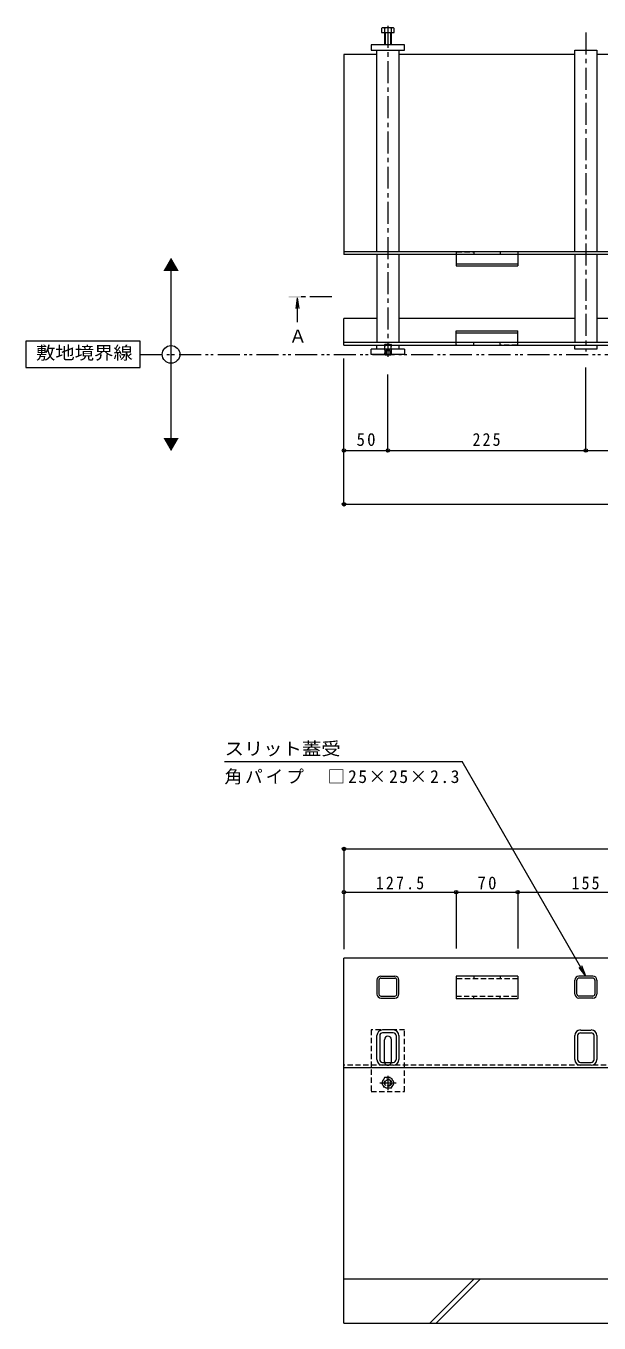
# Model space of a CAD drawing. Units: millimetres at full size, sheet at 1:5. Extents: x -1680 to 1949, y -1318 to 1367.
# Drawn here: x -1680 to -1028, y -840 to 635 of the extents above; entities that cross this region are included whole.
import ezdxf
from ezdxf.enums import TextEntityAlignment as Align

# ---------------------------------------------------------------- set-up
doc = ezdxf.new("R2010")
doc.units = ezdxf.units.MM
doc.header["$LTSCALE"] = 5
doc.header["$PDMODE"] = 32
doc.header["$PDSIZE"] = 4
for name, pattern in [('CHAIN1', [8, 5, -1, 1, -1]), ('DASHED1', [1.8, 1.2, -0.6]), ('DOUBLE_CHAIN1', [8.8, 5, -1, 0.6, -0.6, 0.6, -1])]:
    doc.linetypes.add(name, pattern=pattern)
for name, color, linetype, lineweight in [('4-0_OUTLINE-0', 7, 'Continuous', 9), ('4-3_A_床ライン引きB', 7, 'DASHED1', 9), ('4-4_0108_天井情報・�', 7, 'Continuous', 9), ('4-5_0055_アルミ建具_', 7, 'Continuous', 9), ('4-F_10ﾎﾞﾙﾄ__1', 6, 'Continuous', 5)]:
    doc.layers.add(name, color=color, linetype=linetype, lineweight=lineweight)
doc.styles.add('ＭＳ ゴシック', font='')
doc.styles.get('ＭＳ ゴシック').set_extended_font_data('MS Gothic')

msp = doc.modelspace()

# ---------------------------------------------------------------- linework, layer by layer
at = {"layer": '4-0_OUTLINE-0', "color": 4, "linetype": 'CHAIN1'}
for p, q in [((-1268.405, 634.994), (-1268.405, 258.865)), ((-1043.405, 627.517), (-1043.405, 264.947))]:
    msp.add_line(p, q, dxfattribs=at)
at = {"layer": '4-0_OUTLINE-0', "color": 2}
for p, q in [((-1275.605, 632.217), (-1275.605, 627.517)), ((-1275.605, 627.517), (-1261.205, 627.517)), ((-1262.541, 632.817), (-1273.741, 632.817)), ((-1272.405, 632.217), (-1272.405, 613.517)), ((-1271.705, 627.517), (-1271.705, 613.517)), ((-1265.105, 613.517), (-1265.105, 627.517)), ((-1264.405, 613.517), (-1264.405, 632.217)), ((-1261.205, 627.517), (-1261.205, 632.217)), ((-1271.705, 261.001), (-1272.221, 261.517)), ((-1271.705, 261.517), (-1271.705, 261.001)), ((-1271.705, 261.001), (-1265.105, 261.001)), ((-1265.105, 261.517), (-1265.105, 261.001)), ((-1264.589, 261.517), (-1265.105, 261.001))]:
    msp.add_line(p, q, dxfattribs=at)
at = {"layer": '4-0_OUTLINE-0'}
for p, q in [((-1287.405, 613.517), (-1287.405, 607.517)), ((-1249.405, 613.517), (-1287.405, 613.517)), ((-1287.405, 607.517), (-1249.405, 607.517)), ((-1280.905, 378.417), (-1280.905, 607.517)), ((-1255.905, 607.517), (-1255.905, 378.417)), ((-1249.405, 607.517), (-1249.405, 613.517)), ((-1055.905, 378.417), (-1055.905, 607.517)), ((-1055.905, 607.517), (-1030.905, 607.517)), ((-1030.905, 607.517), (-1030.905, 378.417)), ((-1318.405, 602.517), (-1318.405, 375.217)), ((-1280.905, 602.517), (-1318.405, 602.517)), ((-1055.905, 602.517), (-1255.905, 602.517)), ((-830.905, 602.517), (-1030.905, 602.517)), ((-318.405, 375.217), (-1318.405, 375.217)), ((-1280.905, 375.217), (-1280.905, 275.217)), ((-1255.905, 375.217), (-1255.905, 275.217)), ((-1055.905, 375.217), (-1055.905, 275.217)), ((-1030.905, 375.217), (-1030.905, 275.217)), ((-1318.405, 272.017), (-1318.405, 302.517)), ((-1297.405, 302.517), (-1318.405, 302.517)), ((-1280.905, 302.517), (-1297.405, 302.517)), ((-1055.905, 302.517), (-1255.905, 302.517)), ((-830.905, 302.517), (-1030.905, 302.517)), ((-318.405, 275.217), (-1318.405, 275.217)), ((-1318.405, 272.017), (-380.905, 272.017)), ((-1249.405, 267.517), (-1287.405, 267.517)), ((-1287.405, 261.517), (-1287.405, 267.517)), ((-1280.905, 267.517), (-1280.905, 272.017)), ((-1255.905, 272.017), (-1255.905, 267.517)), ((-1249.405, 267.517), (-1249.405, 261.517)), ((-1030.905, 272.017), (-1030.905, 267.517)), ((-1249.405, 261.517), (-1287.405, 261.517)), ((-1318.405, -549.783), (-1318.405, -424.783)), ((-318.405, -424.783), (-1318.405, -424.783)), ((-1280.905, -449.783), (-1280.905, -465.783)), ((-1278.605, -449.783), (-1278.605, -465.783)), ((-1276.405, -445.283), (-1260.405, -445.283)), ((-1276.405, -447.583), (-1260.405, -447.583)), ((-1258.205, -465.783), (-1258.205, -449.783)), ((-1255.905, -465.783), (-1255.905, -449.783)), ((-1055.905, -465.783), (-1055.905, -449.783)), ((-1053.605, -465.783), (-1053.605, -449.783)), ((-1035.405, -445.283), (-1051.405, -445.283)), ((-1035.405, -447.583), (-1051.405, -447.583)), ((-1033.205, -449.783), (-1033.205, -465.783)), ((-1030.905, -449.783), (-1030.905, -465.783)), ((-1276.405, -467.983), (-1260.405, -467.983)), ((-1276.405, -470.283), (-1260.405, -470.283)), ((-1035.405, -467.983), (-1051.405, -467.983)), ((-1035.405, -470.283), (-1051.405, -470.283)), ((-1280.905, -540.183), (-1280.905, -512.983)), ((-1277.705, -512.983), (-1277.705, -540.183)), ((-1262.305, -506.583), (-1274.505, -506.583)), ((-1262.305, -509.783), (-1274.505, -509.783)), ((-1259.105, -512.983), (-1259.105, -540.183)), ((-1255.905, -512.983), (-1255.905, -540.183)), ((-1055.905, -540.183), (-1055.905, -512.983)), ((-1052.705, -512.983), (-1052.705, -540.183)), ((-1037.305, -507.083), (-1049.505, -507.083)), ((-1049.505, -509.783), (-1037.305, -509.783)), ((-1034.105, -540.183), (-1034.105, -512.983)), ((-1030.905, -512.983), (-1030.905, -540.183)), ((-1272.405, -542.583), (-1272.405, -517.583)), ((-1264.405, -542.583), (-1264.405, -517.583)), ((-1274.505, -543.383), (-1262.305, -543.383)), ((-1049.505, -543.383), (-1037.305, -543.383)), ((-318.405, -549.783), (-1318.405, -549.783)), ((-1262.305, -546.583), (-1274.505, -546.583)), ((-1037.305, -546.583), (-1049.505, -546.583))]:
    msp.add_line(p, q, dxfattribs=at)
at = {"layer": '4-0_OUTLINE-0', "color": 2, "linetype": 'DASHED1'}
for p, q in [((-1271.705, 273.001), (-1272.405, 272.301)), ((-1272.405, 272.301), (-1272.405, 261.701)), ((-1272.405, 272.301), (-1264.405, 272.301)), ((-1271.705, 261.517), (-1271.705, 273.001)), ((-1271.705, 273.001), (-1265.105, 273.001)), ((-1270.905, 266.001), (-1268.405, 267.444)), ((-1270.905, 266.001), (-1265.905, 266.001)), ((-1270.905, 266.001), (-1270.905, 261.001)), ((-1270.405, 266.001), (-1270.405, 261.001)), ((-1265.905, 266.001), (-1268.405, 267.444)), ((-1266.405, 266.001), (-1266.405, 261.001)), ((-1265.905, 266.001), (-1265.905, 261.001)), ((-1265.105, 273.001), (-1265.105, 261.517)), ((-1264.405, 272.301), (-1265.105, 273.001)), ((-1264.405, 261.701), (-1264.405, 272.301)), ((-1272.405, 261.701), (-1264.405, 261.701)), ((-1272.405, 261.701), (-1272.221, 261.517)), ((-1264.405, 261.701), (-1264.589, 261.517)), ((-1272.005, -560.348), (-1275.605, -566.583)), ((-1272.005, -560.348), (-1264.805, -560.348)), ((-1275.605, -566.583), (-1272.005, -572.819)), ((-1264.805, -572.819), (-1272.005, -572.819))]:
    msp.add_line(p, q, dxfattribs=at)
at = {"layer": '4-0_OUTLINE-0', "linetype": 'DASHED1'}
for p, q in [((-1287.405, -506.583), (-1287.405, -576.583)), ((-1249.405, -506.583), (-1287.405, -506.583)), ((-318.405, -546.583), (-1318.405, -546.583))]:
    msp.add_line(p, q, dxfattribs=at)
at = {"layer": '4-0_OUTLINE-0', "color": 2, "linetype": 'CHAIN1'}
for p, q in [((-1268.405, -558.786), (-1268.405, -574.999)), ((-1277.608, -566.583), (-1259.041, -566.583))]:
    msp.add_line(p, q, dxfattribs=at)
at = {"layer": '4-0_OUTLINE-0'}
for points in [[(-1318.405, 378.417), (-380.905, 378.417), (-318.405, 378.417)], [(-1030.905, 267.517), (-1055.905, 267.517), (-1055.905, 272.017)]]:
    msp.add_lwpolyline(points, dxfattribs=at)
at = {"layer": '4-0_OUTLINE-0', "linetype": 'DASHED1'}
msp.add_lwpolyline([(-1287.405, -576.583), (-1249.405, -576.583), (-1249.405, -506.583)], dxfattribs=at)
at = {"layer": '4-0_OUTLINE-0', "color": 2, "linetype": 'DASHED1'}
msp.add_lwpolyline([(-1264.805, -572.819), (-1261.205, -566.583), (-1264.805, -560.348)], dxfattribs=at)
for radius in [6.235, 4, 3.323]:
    msp.add_circle((-1268.405, -566.583), radius, dxfattribs=at)
at = {"layer": '4-0_OUTLINE-0', "color": 2}
for centre, radius, start, end in [((-1274.005, 630.441), 2.39, 47.9749, 132.0251), ((-1268.405, 619.409), 13.418, 72.65606, 107.34394), ((-1262.805, 630.441), 2.39, 47.9749, 132.0251)]:
    msp.add_arc(centre, radius, start, end, dxfattribs=at)
at = {"layer": '4-0_OUTLINE-0'}
for centre, radius, start, end in [((-1276.405, -449.783), 4.5, 90, 180), ((-1276.405, -449.783), 2.2, 90, 180), ((-1260.405, -449.783), 4.5, 0, 90), ((-1260.405, -449.783), 2.2, 0, 90), ((-1051.405, -449.783), 4.5, 90, 180), ((-1051.405, -449.783), 2.2, 90, 180), ((-1035.405, -449.783), 4.5, 0, 90), ((-1035.405, -449.783), 2.2, 0, 90), ((-1276.405, -465.783), 4.5, 180, 270), ((-1276.405, -465.783), 2.2, 180, 270), ((-1260.405, -465.783), 2.2, 270, 0), ((-1260.405, -465.783), 4.5, 270, 0), ((-1051.405, -465.783), 4.5, 180, 270), ((-1051.405, -465.783), 2.2, 180, 270), ((-1035.405, -465.783), 2.2, 270, 0), ((-1035.405, -465.783), 4.5, 270, 0), ((-1274.505, -512.983), 6.4, 90, 180), ((-1274.505, -512.983), 3.2, 90, 180), ((-1268.405, -517.583), 4, 90, 180), ((-1268.405, -517.583), 4, 0, 90), ((-1262.305, -512.983), 6.4, 0, 90), ((-1262.305, -512.983), 3.2, 0, 90), ((-1049.505, -512.983), 6.4, 90, 180), ((-1049.505, -512.983), 3.2, 90, 180), ((-1037.305, -512.983), 6.4, 0, 90), ((-1037.305, -512.983), 3.2, 0, 90), ((-1274.505, -540.183), 6.4, 180, 270), ((-1274.505, -540.183), 3.2, 180, 270), ((-1268.405, -542.583), 4, 180, 205.15066), ((-1268.405, -542.583), 4, 334.84934, 0), ((-1262.305, -540.183), 3.2, 270, 0), ((-1262.305, -540.183), 6.4, 270, 0), ((-1049.505, -540.183), 6.4, 180, 270), ((-1049.505, -540.183), 3.2, 180, 270), ((-1037.305, -540.183), 3.2, 270, 0), ((-1037.305, -540.183), 6.4, 270, 0)]:
    msp.add_arc(centre, radius, start, end, dxfattribs=at)
at = {"layer": '4-0_OUTLINE-0', "linetype": 'DASHED1'}
for start, end in [(205.15066, 270), (270, 334.84934)]:
    msp.add_arc((-1268.405, -542.583), 4, start, end, dxfattribs=at)
at = {"layer": '4-3_A_床ライン引きB'}
for p, q in [((-1190.905, 377.717), (-1190.905, 375.217)), ((-1190.405, 378.217), (-1171.405, 378.217)), ((-1170.905, 377.717), (-1170.905, 375.217)), ((-1140.905, 375.217), (-1170.905, 375.217)), ((-1140.905, 377.717), (-1140.905, 375.217)), ((-1121.405, 378.217), (-1140.405, 378.217)), ((-1120.905, 377.717), (-1120.905, 375.217)), ((-1190.905, 272.717), (-1190.905, 275.217)), ((-1190.405, 272.217), (-1171.405, 272.217)), ((-1140.905, 275.217), (-1170.905, 275.217)), ((-1170.905, 272.717), (-1170.905, 275.217)), ((-1140.905, 272.717), (-1140.905, 275.217)), ((-1121.405, 272.217), (-1140.405, 272.217)), ((-1120.905, 272.717), (-1120.905, 275.217)), ((-1120.905, -448.283), (-1190.905, -448.283)), ((-1170.905, -445.283), (-1170.905, -448.283)), ((-1140.905, -445.283), (-1140.905, -448.283)), ((-1190.905, -468.083), (-1120.905, -468.083)), ((-1170.905, -471.083), (-1170.905, -468.083)), ((-1140.905, -471.083), (-1140.905, -468.083))]:
    msp.add_line(p, q, dxfattribs=at)
at = {"layer": '4-3_A_床ライン引きB', "linetype": 'Continuous'}
for p, q in [((-1190.905, 375.217), (-1190.905, 362.217)), ((-1120.905, 375.217), (-1120.905, 362.217)), ((-1190.905, 364.517), (-1120.905, 364.517)), ((-1190.905, 362.217), (-1120.905, 362.217)), ((-1190.905, 288.217), (-1120.905, 288.217)), ((-1190.905, 275.217), (-1190.905, 288.217)), ((-1190.905, 285.917), (-1120.905, 285.917)), ((-1120.905, 275.217), (-1120.905, 288.217)), ((-1190.905, -445.283), (-1190.905, -471.083)), ((-1120.905, -445.283), (-1190.905, -445.283)), ((-1120.905, -445.283), (-1120.905, -471.083)), ((-1120.905, -471.083), (-1190.905, -471.083))]:
    msp.add_line(p, q, dxfattribs=at)
at = {"layer": '4-3_A_床ライン引きB'}
for centre, start, end in [((-1190.405, 377.717), 90, 180), ((-1171.405, 377.717), 0, 90), ((-1140.405, 377.717), 90, 180), ((-1121.405, 377.717), 0, 90), ((-1190.405, 272.717), 180, 270), ((-1171.405, 272.717), 270, 0), ((-1140.405, 272.717), 180, 270), ((-1121.405, 272.717), 270, 0)]:
    msp.add_arc(centre, 0.5, start, end, dxfattribs=at)
at = {"layer": '4-4_0108_天井情報・�'}
for p, q in [((-1318.405, 89.612), (-1318.405, 257.017)), ((-1268.405, 150.797), (-1268.405, 238.758)), ((-1043.405, 150.797), (-1043.405, 246.517)), ((-1318.405, 152.297), (-1268.405, 152.297)), ((-1268.405, 152.297), (-1043.405, 152.297)), ((-1043.405, 152.297), (-818.405, 152.297)), ((-1318.405, 91.112), (-318.405, 91.112)), ((-1318.405, -299.291), (-1318.405, -414.783)), ((-1318.405, -300.791), (-318.405, -300.791)), ((-1318.405, -349.871), (-1190.906, -349.871)), ((-1190.906, -348.371), (-1190.906, -413.931)), ((-1190.906, -349.871), (-1120.905, -349.871)), ((-1120.905, -348.371), (-1120.905, -413.931)), ((-1120.905, -349.871), (-965.905, -349.871))]:
    msp.add_line(p, q, dxfattribs=at)
for p in [(-1318.405, 152.297), (-1268.405, 152.297), (-1043.405, 152.297), (-1318.405, 91.112), (-1318.405, -300.791), (-1318.405, -349.871), (-1190.906, -349.871), (-1120.905, -349.871)]:
    msp.add_point(p, dxfattribs=at)
at = {"layer": '4-5_0055_アルミ建具_'}
for p, q in [((-1514.909, 161.517), (-1514.909, 361.517)), ((-1454.139, -201.46), (-1184.091, -201.46)), ((-1043.319, -445.283), (-1184.091, -201.46)), ((-1043.319, -445.283), (-1050.929, -435.366)), ((-1043.319, -445.283), (-1048.103, -433.735))]:
    msp.add_line(p, q, dxfattribs=at)
at = {"layer": '4-5_0055_アルミ建具_', "color": 4}
for q in [(-1373.042, 313.624), (-1369.779, 313.624), (-1371.411, 298.017)]:
    msp.add_line((-1371.411, 326.017), q, dxfattribs=at)
at = {"layer": '4-5_0055_アルミ建具_', "color": 4, "linetype": 'CHAIN1'}
msp.add_line((-1332.143, 327.017), (-1371.411, 327.017), dxfattribs=at)
at = {"layer": '4-5_0055_アルミ建具_', "color": 2, "linetype": 'DOUBLE_CHAIN1'}
msp.add_line((-1549.887, 261.517), (-203.975, 261.517), dxfattribs=at)
at = {"layer": '4-5_0055_アルミ建具_'}
msp.add_lwpolyline([(-1679.887, 246.517), (-1549.887, 246.517), (-1549.887, 276.517), (-1679.887, 276.517)], close=True, dxfattribs=at)
msp.add_circle((-1514.909, 261.517), 10, dxfattribs=at)
for points in [[(-1523.57, 356.517), (-1506.249, 356.517), (-1514.909, 371.517)], [(-1523.57, 166.517), (-1506.249, 166.517), (-1514.909, 151.517)]]:
    msp.add_solid(points, dxfattribs=at)
at = {"layer": '4-5_0055_アルミ建具_', "color": 4}
msp.add_solid([(-1361.411, 326.017), (-1361.411, 328.017), (-1381.411, 326.017), (-1381.411, 328.017)], dxfattribs=at)
at = {"layer": '4-F_10ﾎﾞﾙﾄ__1'}
for p, q in [((-1318.405, -839.783), (-1318.405, -549.783)), ((-318.405, -789.783), (-1318.405, -789.783)), ((-1220.593, -839.783), (-1170.593, -789.783)), ((-1213.522, -839.783), (-1163.522, -789.783)), ((-1318.405, -839.783), (-718.405, -839.783))]:
    msp.add_line(p, q, dxfattribs=at)

# ---------------------------------------------------------------- texts
at = {"layer": '4-4_0108_天井情報・�', "color": 2, "char_height": 14.66, "attachment_point": 7, "style": 'ＭＳ ゴシック'}
for s, insert in [('\\T1.27;\\W0.95;50', (-1304.03, 157.297)), ('\\T1.27;\\W0.9;225', (-1172.155, 157.297)), ('\\T1.28;\\W0.9;127.5', (-1282.155, -346.871)), ('\\T1.27;\\W0.95;70', (-1166.53, -346.871)), ('\\T1.27;\\W0.9;155', (-1059.655, -346.871))]:
    msp.add_mtext(s, dxfattribs=dict(at, insert=insert))
at = {"layer": '4-5_0055_アルミ建具_', "color": 2, "style": 'ＭＳ ゴシック'}
msp.add_text('Ａ', height=14.66, dxfattribs=at).set_placement((-1380.733, 270.537), align=Align.BOTTOM_LEFT)
at = {"layer": '4-5_0055_アルミ建具_', "color": 2, "style": 'ＭＳ ゴシック', "width": 1.1}
for s, p in [('敷地境界線', (-1668.465, 251.618)), ('スリット蓋受', (-1454.139, -198.46))]:
    msp.add_text(s, height=14.66, dxfattribs=at).set_placement(p, align=Align.BOTTOM_LEFT)
at = {"layer": '4-5_0055_アルミ建具_', "color": 2, "insert": (-1454.139, -227.468), "char_height": 14.66, "attachment_point": 7, "style": 'ＭＳ ゴシック'}
msp.add_mtext('\\T1.17;角パイプ\u3000□25×25×2.3', dxfattribs=at)

doc.saveas('drawing.dxf')
